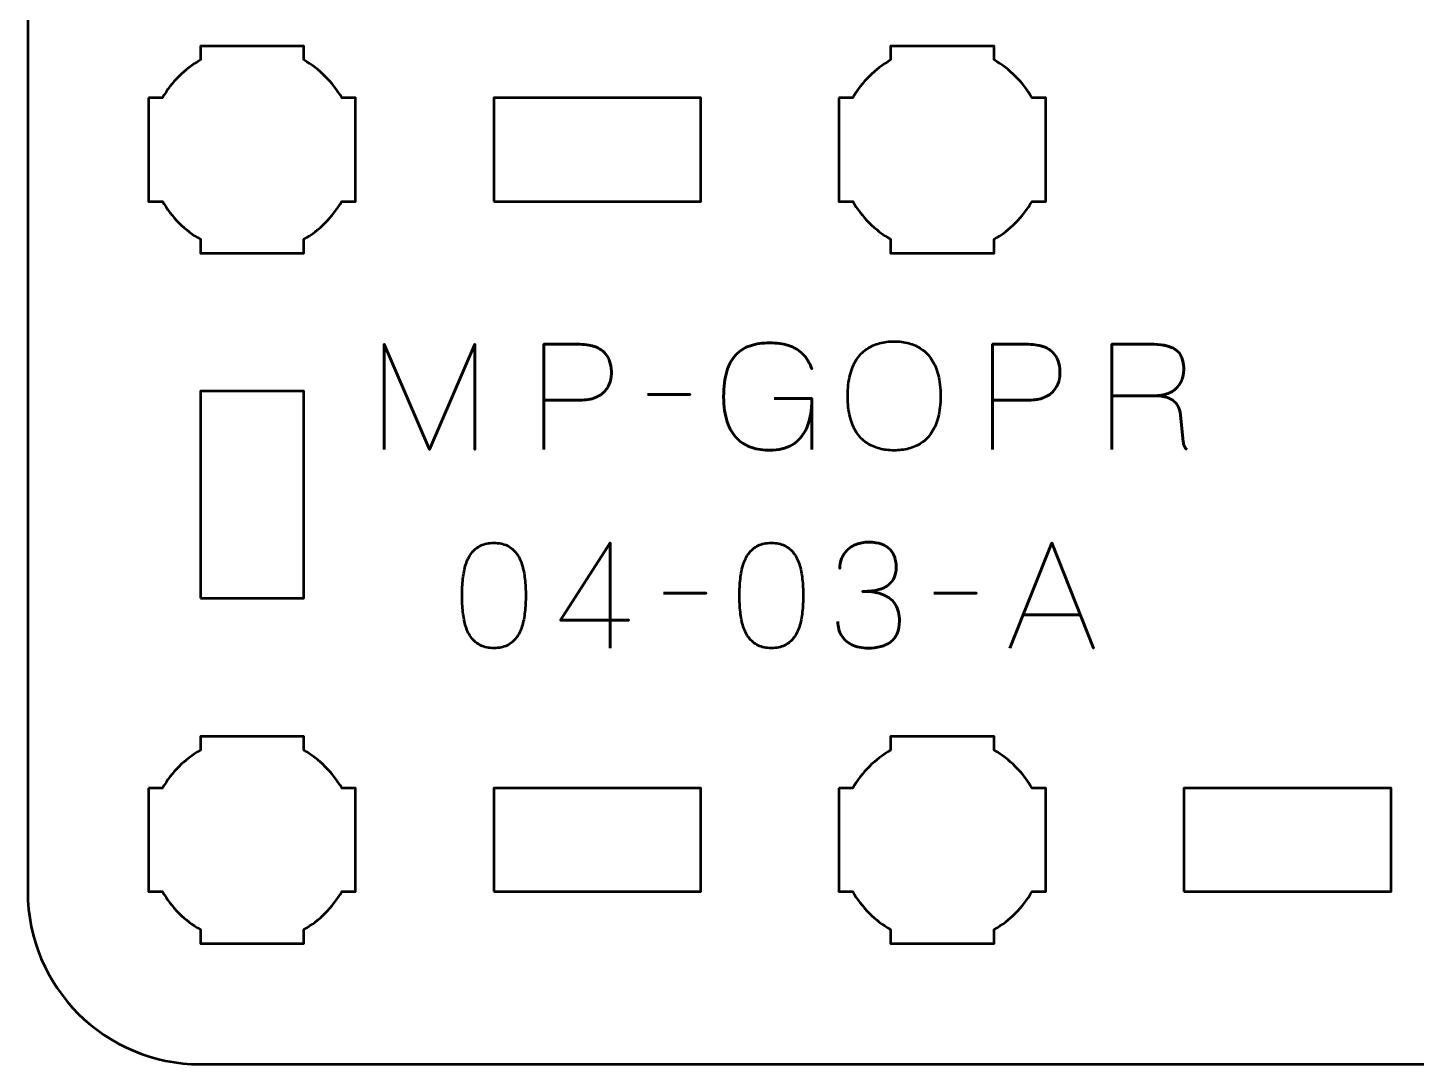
# Model space of a CAD drawing. Header units: centimetres. Extents: x -30.1 to 9.2, y -17.5 to -12.2.
# Drawn here: x -30.15 to -26.127, y -17.5 to -14.497 of the extents above; entities that cross this region are included whole.
import ezdxf

# ---------------------------------------------------------------- set-up
doc = ezdxf.new("R2010")
doc.units = ezdxf.units.CM
doc.header["$MEASUREMENT"] = 0
doc.layers.add('Layer 1', color=7, linetype='Continuous')

msp = doc.modelspace()

# ---------------------------------------------------------------- linework, layer by layer
at = {"layer": 'Layer 1', "lineweight": 53}
for points in [[(-28.8, -15), (-28.2, -15), (-28.2, -14.7), (-28.8, -14.7), (-28.8, -15)], [(-29.65, -16.15), (-29.35, -16.15), (-29.35, -15.55), (-29.65, -15.55), (-29.65, -16.15)], [(-28.8, -17), (-28.2, -17), (-28.2, -16.7), (-28.8, -16.7), (-28.8, -17)], [(-26.8, -17), (-26.2, -17), (-26.2, -16.7), (-26.8, -16.7), (-26.8, -17)]]:
    msp.add_lwpolyline(points, close=True, dxfattribs=at)
for points, knots in [([(-30.15, -17), (-30.15, -17), (-30.15, -12.7), (-30.15, -12.7), (-30.15, -12.7), (-30.15, -12.42391), (-29.92609, -12.2), (-29.65, -12.2), (-29.65, -12.2), (-29.65, -12.2), (-23.35, -12.2), (-23.35, -12.2), (-23.35, -12.2), (-23.07391, -12.2), (-22.85, -12.42391), (-22.85, -12.7), (-22.85, -12.7), (-22.85, -12.7), (-22.85, -17), (-22.85, -17), (-22.85, -17), (-22.85, -17.27609), (-23.07391, -17.5), (-23.35, -17.5), (-23.35, -17.5), (-23.35, -17.5), (-29.65, -17.5), (-29.65, -17.5), (-29.65, -17.5), (-29.92609, -17.5), (-30.15, -17.27609), (-30.15, -17)], [0, 0, 0, 0, 0.125, 0.125, 0.125, 0.125, 0.25, 0.25, 0.25, 0.25, 0.375, 0.375, 0.375, 0.375, 0.5, 0.5, 0.5, 0.5, 0.625, 0.625, 0.625, 0.625, 0.75, 0.75, 0.75, 0.75, 0.875, 0.875, 0.875, 0.875, 1, 1, 1, 1]), ([(-29.8, -14.7), (-29.8, -14.7), (-29.75985, -14.7), (-29.75985, -14.7), (-29.75985, -14.7), (-29.7335, -14.65447), (-29.69553, -14.6165), (-29.65, -14.59015), (-29.65, -14.59015), (-29.65, -14.59015), (-29.65, -14.55), (-29.65, -14.55), (-29.65, -14.55), (-29.65, -14.55), (-29.5, -14.55), (-29.5, -14.55), (-29.5, -14.55), (-29.5, -14.55), (-29.35, -14.55), (-29.35, -14.55), (-29.35, -14.55), (-29.35, -14.55), (-29.35, -14.59015), (-29.35, -14.59015), (-29.35, -14.59015), (-29.30447, -14.6165), (-29.2665, -14.65447), (-29.24015, -14.7), (-29.24015, -14.7), (-29.24015, -14.7), (-29.2, -14.7), (-29.2, -14.7), (-29.2, -14.7), (-29.2, -14.7), (-29.2, -14.85), (-29.2, -14.85), (-29.2, -14.85), (-29.2, -14.85), (-29.2, -15), (-29.2, -15), (-29.2, -15), (-29.2, -15), (-29.24015, -15), (-29.24015, -15), (-29.24015, -15), (-29.2665, -15.04553), (-29.30447, -15.0835), (-29.35, -15.10985), (-29.35, -15.10985), (-29.35, -15.10985), (-29.35, -15.15), (-29.35, -15.15), (-29.35, -15.15), (-29.35, -15.15), (-29.5, -15.15), (-29.5, -15.15), (-29.5, -15.15), (-29.5, -15.15), (-29.65, -15.15), (-29.65, -15.15), (-29.65, -15.15), (-29.65, -15.15), (-29.65, -15.10985), (-29.65, -15.10985), (-29.65, -15.10985), (-29.69553, -15.0835), (-29.7335, -15.04553), (-29.75985, -15), (-29.75985, -15), (-29.75985, -15), (-29.8, -15), (-29.8, -15), (-29.8, -15), (-29.8, -15), (-29.8, -14.85), (-29.8, -14.85), (-29.8, -14.85), (-29.8, -14.85), (-29.8, -14.7), (-29.8, -14.7)], [0, 0, 0, 0, 0.05, 0.05, 0.05, 0.05, 0.1, 0.1, 0.1, 0.1, 0.15, 0.15, 0.15, 0.15, 0.2, 0.2, 0.2, 0.2, 0.25, 0.25, 0.25, 0.25, 0.3, 0.3, 0.3, 0.3, 0.35, 0.35, 0.35, 0.35, 0.4, 0.4, 0.4, 0.4, 0.45, 0.45, 0.45, 0.45, 0.5, 0.5, 0.5, 0.5, 0.55, 0.55, 0.55, 0.55, 0.6, 0.6, 0.6, 0.6, 0.65, 0.65, 0.65, 0.65, 0.7, 0.7, 0.7, 0.7, 0.75, 0.75, 0.75, 0.75, 0.8, 0.8, 0.8, 0.8, 0.85, 0.85, 0.85, 0.85, 0.9, 0.9, 0.9, 0.9, 0.95, 0.95, 0.95, 0.95, 1, 1, 1, 1]), ([(-27.8, -14.7), (-27.8, -14.7), (-27.75985, -14.7), (-27.75985, -14.7), (-27.75985, -14.7), (-27.7335, -14.65447), (-27.69553, -14.6165), (-27.65, -14.59015), (-27.65, -14.59015), (-27.65, -14.59015), (-27.65, -14.55), (-27.65, -14.55), (-27.65, -14.55), (-27.65, -14.55), (-27.5, -14.55), (-27.5, -14.55), (-27.5, -14.55), (-27.5, -14.55), (-27.35, -14.55), (-27.35, -14.55), (-27.35, -14.55), (-27.35, -14.55), (-27.35, -14.59015), (-27.35, -14.59015), (-27.35, -14.59015), (-27.30447, -14.6165), (-27.2665, -14.65447), (-27.24015, -14.7), (-27.24015, -14.7), (-27.24015, -14.7), (-27.2, -14.7), (-27.2, -14.7), (-27.2, -14.7), (-27.2, -14.7), (-27.2, -14.85), (-27.2, -14.85), (-27.2, -14.85), (-27.2, -14.85), (-27.2, -15), (-27.2, -15), (-27.2, -15), (-27.2, -15), (-27.24015, -15), (-27.24015, -15), (-27.24015, -15), (-27.2665, -15.04553), (-27.30447, -15.0835), (-27.35, -15.10985), (-27.35, -15.10985), (-27.35, -15.10985), (-27.35, -15.15), (-27.35, -15.15), (-27.35, -15.15), (-27.35, -15.15), (-27.5, -15.15), (-27.5, -15.15), (-27.5, -15.15), (-27.5, -15.15), (-27.65, -15.15), (-27.65, -15.15), (-27.65, -15.15), (-27.65, -15.15), (-27.65, -15.10985), (-27.65, -15.10985), (-27.65, -15.10985), (-27.69553, -15.0835), (-27.7335, -15.04553), (-27.75985, -15), (-27.75985, -15), (-27.75985, -15), (-27.8, -15), (-27.8, -15), (-27.8, -15), (-27.8, -15), (-27.8, -14.85), (-27.8, -14.85), (-27.8, -14.85), (-27.8, -14.85), (-27.8, -14.7), (-27.8, -14.7)], [0, 0, 0, 0, 0.05, 0.05, 0.05, 0.05, 0.1, 0.1, 0.1, 0.1, 0.15, 0.15, 0.15, 0.15, 0.2, 0.2, 0.2, 0.2, 0.25, 0.25, 0.25, 0.25, 0.3, 0.3, 0.3, 0.3, 0.35, 0.35, 0.35, 0.35, 0.4, 0.4, 0.4, 0.4, 0.45, 0.45, 0.45, 0.45, 0.5, 0.5, 0.5, 0.5, 0.55, 0.55, 0.55, 0.55, 0.6, 0.6, 0.6, 0.6, 0.65, 0.65, 0.65, 0.65, 0.7, 0.7, 0.7, 0.7, 0.75, 0.75, 0.75, 0.75, 0.8, 0.8, 0.8, 0.8, 0.85, 0.85, 0.85, 0.85, 0.9, 0.9, 0.9, 0.9, 0.95, 0.95, 0.95, 0.95, 1, 1, 1, 1]), ([(-29.8, -16.7), (-29.8, -16.7), (-29.75985, -16.7), (-29.75985, -16.7), (-29.75985, -16.7), (-29.7335, -16.65447), (-29.69553, -16.6165), (-29.65, -16.59015), (-29.65, -16.59015), (-29.65, -16.59015), (-29.65, -16.55), (-29.65, -16.55), (-29.65, -16.55), (-29.65, -16.55), (-29.5, -16.55), (-29.5, -16.55), (-29.5, -16.55), (-29.5, -16.55), (-29.35, -16.55), (-29.35, -16.55), (-29.35, -16.55), (-29.35, -16.55), (-29.35, -16.59015), (-29.35, -16.59015), (-29.35, -16.59015), (-29.30447, -16.6165), (-29.2665, -16.65447), (-29.24015, -16.7), (-29.24015, -16.7), (-29.24015, -16.7), (-29.2, -16.7), (-29.2, -16.7), (-29.2, -16.7), (-29.2, -16.7), (-29.2, -16.85), (-29.2, -16.85), (-29.2, -16.85), (-29.2, -16.85), (-29.2, -17), (-29.2, -17), (-29.2, -17), (-29.2, -17), (-29.24015, -17), (-29.24015, -17), (-29.24015, -17), (-29.2665, -17.04553), (-29.30447, -17.0835), (-29.35, -17.10985), (-29.35, -17.10985), (-29.35, -17.10985), (-29.35, -17.15), (-29.35, -17.15), (-29.35, -17.15), (-29.35, -17.15), (-29.5, -17.15), (-29.5, -17.15), (-29.5, -17.15), (-29.5, -17.15), (-29.65, -17.15), (-29.65, -17.15), (-29.65, -17.15), (-29.65, -17.15), (-29.65, -17.10985), (-29.65, -17.10985), (-29.65, -17.10985), (-29.69553, -17.0835), (-29.7335, -17.04553), (-29.75985, -17), (-29.75985, -17), (-29.75985, -17), (-29.8, -17), (-29.8, -17), (-29.8, -17), (-29.8, -17), (-29.8, -16.85), (-29.8, -16.85), (-29.8, -16.85), (-29.8, -16.85), (-29.8, -16.7), (-29.8, -16.7)], [0, 0, 0, 0, 0.05, 0.05, 0.05, 0.05, 0.1, 0.1, 0.1, 0.1, 0.15, 0.15, 0.15, 0.15, 0.2, 0.2, 0.2, 0.2, 0.25, 0.25, 0.25, 0.25, 0.3, 0.3, 0.3, 0.3, 0.35, 0.35, 0.35, 0.35, 0.4, 0.4, 0.4, 0.4, 0.45, 0.45, 0.45, 0.45, 0.5, 0.5, 0.5, 0.5, 0.55, 0.55, 0.55, 0.55, 0.6, 0.6, 0.6, 0.6, 0.65, 0.65, 0.65, 0.65, 0.7, 0.7, 0.7, 0.7, 0.75, 0.75, 0.75, 0.75, 0.8, 0.8, 0.8, 0.8, 0.85, 0.85, 0.85, 0.85, 0.9, 0.9, 0.9, 0.9, 0.95, 0.95, 0.95, 0.95, 1, 1, 1, 1]), ([(-27.8, -16.7), (-27.8, -16.7), (-27.75985, -16.7), (-27.75985, -16.7), (-27.75985, -16.7), (-27.7335, -16.65447), (-27.69553, -16.6165), (-27.65, -16.59015), (-27.65, -16.59015), (-27.65, -16.59015), (-27.65, -16.55), (-27.65, -16.55), (-27.65, -16.55), (-27.65, -16.55), (-27.5, -16.55), (-27.5, -16.55), (-27.5, -16.55), (-27.5, -16.55), (-27.35, -16.55), (-27.35, -16.55), (-27.35, -16.55), (-27.35, -16.55), (-27.35, -16.59015), (-27.35, -16.59015), (-27.35, -16.59015), (-27.30447, -16.6165), (-27.2665, -16.65447), (-27.24015, -16.7), (-27.24015, -16.7), (-27.24015, -16.7), (-27.2, -16.7), (-27.2, -16.7), (-27.2, -16.7), (-27.2, -16.7), (-27.2, -16.85), (-27.2, -16.85), (-27.2, -16.85), (-27.2, -16.85), (-27.2, -17), (-27.2, -17), (-27.2, -17), (-27.2, -17), (-27.24015, -17), (-27.24015, -17), (-27.24015, -17), (-27.2665, -17.04553), (-27.30447, -17.0835), (-27.35, -17.10985), (-27.35, -17.10985), (-27.35, -17.10985), (-27.35, -17.15), (-27.35, -17.15), (-27.35, -17.15), (-27.35, -17.15), (-27.5, -17.15), (-27.5, -17.15), (-27.5, -17.15), (-27.5, -17.15), (-27.65, -17.15), (-27.65, -17.15), (-27.65, -17.15), (-27.65, -17.15), (-27.65, -17.10985), (-27.65, -17.10985), (-27.65, -17.10985), (-27.69553, -17.0835), (-27.7335, -17.04553), (-27.75985, -17), (-27.75985, -17), (-27.75985, -17), (-27.8, -17), (-27.8, -17), (-27.8, -17), (-27.8, -17), (-27.8, -16.85), (-27.8, -16.85), (-27.8, -16.85), (-27.8, -16.85), (-27.8, -16.7), (-27.8, -16.7)], [0, 0, 0, 0, 0.05, 0.05, 0.05, 0.05, 0.1, 0.1, 0.1, 0.1, 0.15, 0.15, 0.15, 0.15, 0.2, 0.2, 0.2, 0.2, 0.25, 0.25, 0.25, 0.25, 0.3, 0.3, 0.3, 0.3, 0.35, 0.35, 0.35, 0.35, 0.4, 0.4, 0.4, 0.4, 0.45, 0.45, 0.45, 0.45, 0.5, 0.5, 0.5, 0.5, 0.55, 0.55, 0.55, 0.55, 0.6, 0.6, 0.6, 0.6, 0.65, 0.65, 0.65, 0.65, 0.7, 0.7, 0.7, 0.7, 0.75, 0.75, 0.75, 0.75, 0.8, 0.8, 0.8, 0.8, 0.85, 0.85, 0.85, 0.85, 0.9, 0.9, 0.9, 0.9, 0.95, 0.95, 0.95, 0.95, 1, 1, 1, 1])]:
    msp.add_open_spline(points, degree=3, knots=knots, dxfattribs=at)
at = {"layer": 'Layer 1', "color": 5, "lineweight": 53}
for points, knots in [([(-27.63975, -15.72155), (-27.62486, -15.72162), (-27.61075, -15.71986), (-27.59728, -15.7164), (-27.59728, -15.7164), (-27.58387, -15.71287), (-27.5716, -15.70737), (-27.56038, -15.69975), (-27.56038, -15.69975), (-27.54916, -15.6922), (-27.53942, -15.68225), (-27.53117, -15.66997), (-27.53117, -15.66997), (-27.52291, -15.6577), (-27.51656, -15.64281), (-27.51205, -15.62531), (-27.51205, -15.62531), (-27.50746, -15.60782), (-27.5052, -15.58742), (-27.50513, -15.56407), (-27.50513, -15.56407), (-27.5052, -15.54072), (-27.50746, -15.52033), (-27.51205, -15.50276), (-27.51205, -15.50276), (-27.51656, -15.48519), (-27.52291, -15.47023), (-27.53117, -15.45789), (-27.53117, -15.45789), (-27.53942, -15.44554), (-27.54916, -15.43552), (-27.56038, -15.42783), (-27.56038, -15.42783), (-27.5716, -15.42014), (-27.58387, -15.41457), (-27.59728, -15.41097), (-27.59728, -15.41097), (-27.61075, -15.40744), (-27.62486, -15.40568), (-27.63975, -15.40575), (-27.63975, -15.40575), (-27.65464, -15.40568), (-27.66875, -15.40744), (-27.68223, -15.41097), (-27.68223, -15.41097), (-27.69563, -15.41457), (-27.70791, -15.42014), (-27.71913, -15.42783), (-27.71913, -15.42783), (-27.73034, -15.43552), (-27.74008, -15.44554), (-27.74834, -15.45789), (-27.74834, -15.45789), (-27.75659, -15.47023), (-27.76294, -15.48519), (-27.76746, -15.50276), (-27.76746, -15.50276), (-27.77204, -15.52033), (-27.7743, -15.54072), (-27.77437, -15.56407), (-27.77437, -15.56407), (-27.7743, -15.58742), (-27.77204, -15.60782), (-27.76746, -15.62531), (-27.76746, -15.62531), (-27.76294, -15.64281), (-27.75659, -15.6577), (-27.74834, -15.66997), (-27.74834, -15.66997), (-27.74008, -15.68225), (-27.73034, -15.6922), (-27.71913, -15.69975), (-27.71913, -15.69975), (-27.70791, -15.70737), (-27.69563, -15.71287), (-27.68223, -15.7164), (-27.68223, -15.7164), (-27.66875, -15.71986), (-27.65464, -15.72162), (-27.63975, -15.72155)], [0, 0, 0, 0, 0.05, 0.05, 0.05, 0.05, 0.1, 0.1, 0.1, 0.1, 0.15, 0.15, 0.15, 0.15, 0.2, 0.2, 0.2, 0.2, 0.25, 0.25, 0.25, 0.25, 0.3, 0.3, 0.3, 0.3, 0.35, 0.35, 0.35, 0.35, 0.4, 0.4, 0.4, 0.4, 0.45, 0.45, 0.45, 0.45, 0.5, 0.5, 0.5, 0.5, 0.55, 0.55, 0.55, 0.55, 0.6, 0.6, 0.6, 0.6, 0.65, 0.65, 0.65, 0.65, 0.7, 0.7, 0.7, 0.7, 0.75, 0.75, 0.75, 0.75, 0.8, 0.8, 0.8, 0.8, 0.85, 0.85, 0.85, 0.85, 0.9, 0.9, 0.9, 0.9, 0.95, 0.95, 0.95, 0.95, 1, 1, 1, 1]), ([(-27.63975, -15.72155), (-27.62486, -15.72162), (-27.61075, -15.71986), (-27.59728, -15.7164), (-27.59728, -15.7164), (-27.58387, -15.71287), (-27.5716, -15.70737), (-27.56038, -15.69975), (-27.56038, -15.69975), (-27.54916, -15.6922), (-27.53942, -15.68225), (-27.53117, -15.66997), (-27.53117, -15.66997), (-27.52291, -15.6577), (-27.51656, -15.64281), (-27.51205, -15.62531), (-27.51205, -15.62531), (-27.50746, -15.60782), (-27.5052, -15.58742), (-27.50513, -15.56407), (-27.50513, -15.56407), (-27.5052, -15.54072), (-27.50746, -15.52033), (-27.51205, -15.50276), (-27.51205, -15.50276), (-27.51656, -15.48519), (-27.52291, -15.47023), (-27.53117, -15.45789), (-27.53117, -15.45789), (-27.53942, -15.44554), (-27.54916, -15.43552), (-27.56038, -15.42783), (-27.56038, -15.42783), (-27.5716, -15.42014), (-27.58387, -15.41457), (-27.59728, -15.41097), (-27.59728, -15.41097), (-27.61075, -15.40744), (-27.62486, -15.40568), (-27.63975, -15.40575), (-27.63975, -15.40575), (-27.65464, -15.40568), (-27.66875, -15.40744), (-27.68223, -15.41097), (-27.68223, -15.41097), (-27.69563, -15.41457), (-27.70791, -15.42014), (-27.71913, -15.42783), (-27.71913, -15.42783), (-27.73034, -15.43552), (-27.74008, -15.44554), (-27.74834, -15.45789), (-27.74834, -15.45789), (-27.75659, -15.47023), (-27.76294, -15.48519), (-27.76746, -15.50276), (-27.76746, -15.50276), (-27.77204, -15.52033), (-27.7743, -15.54072), (-27.77437, -15.56407), (-27.77437, -15.56407), (-27.7743, -15.58742), (-27.77204, -15.60782), (-27.76746, -15.62531), (-27.76746, -15.62531), (-27.76294, -15.64281), (-27.75659, -15.6577), (-27.74834, -15.66997), (-27.74834, -15.66997), (-27.74008, -15.68225), (-27.73034, -15.6922), (-27.71913, -15.69975), (-27.71913, -15.69975), (-27.70791, -15.70737), (-27.69563, -15.71287), (-27.68223, -15.7164), (-27.68223, -15.7164), (-27.66875, -15.71986), (-27.65464, -15.72162), (-27.63975, -15.72155)], [0, 0, 0, 0, 0.05, 0.05, 0.05, 0.05, 0.1, 0.1, 0.1, 0.1, 0.15, 0.15, 0.15, 0.15, 0.2, 0.2, 0.2, 0.2, 0.25, 0.25, 0.25, 0.25, 0.3, 0.3, 0.3, 0.3, 0.35, 0.35, 0.35, 0.35, 0.4, 0.4, 0.4, 0.4, 0.45, 0.45, 0.45, 0.45, 0.5, 0.5, 0.5, 0.5, 0.55, 0.55, 0.55, 0.55, 0.6, 0.6, 0.6, 0.6, 0.65, 0.65, 0.65, 0.65, 0.7, 0.7, 0.7, 0.7, 0.75, 0.75, 0.75, 0.75, 0.8, 0.8, 0.8, 0.8, 0.85, 0.85, 0.85, 0.85, 0.9, 0.9, 0.9, 0.9, 0.95, 0.95, 0.95, 0.95, 1, 1, 1, 1]), ([(-29.11717, -15.71901), (-29.11717, -15.71901), (-29.11717, -15.41379), (-29.11717, -15.41379), (-29.11717, -15.41379), (-29.11717, -15.41379), (-28.98594, -15.71901), (-28.98594, -15.71901), (-28.98594, -15.71901), (-28.98594, -15.71901), (-28.85428, -15.41379), (-28.85428, -15.41379), (-28.85428, -15.41379), (-28.85428, -15.41379), (-28.85428, -15.71901), (-28.85428, -15.71901), (-28.85428, -15.71901), (-28.85428, -15.71901), (-28.85428, -15.41379), (-28.85428, -15.41379), (-28.85428, -15.41379), (-28.85428, -15.41379), (-28.98594, -15.71901), (-28.98594, -15.71901), (-28.98594, -15.71901), (-28.98594, -15.71901), (-29.11717, -15.41379), (-29.11717, -15.41379), (-29.11717, -15.41379), (-29.11717, -15.41379), (-29.11717, -15.71901), (-29.11717, -15.71901)], [0, 0, 0, 0, 0.125, 0.125, 0.125, 0.125, 0.25, 0.25, 0.25, 0.25, 0.375, 0.375, 0.375, 0.375, 0.5, 0.5, 0.5, 0.5, 0.625, 0.625, 0.625, 0.625, 0.75, 0.75, 0.75, 0.75, 0.875, 0.875, 0.875, 0.875, 1, 1, 1, 1]), ([(-28.65447, -15.71901), (-28.65447, -15.71901), (-28.65447, -15.41379), (-28.65447, -15.41379), (-28.65447, -15.41379), (-28.65447, -15.41379), (-28.5571, -15.41379), (-28.5571, -15.41379), (-28.5571, -15.41379), (-28.53763, -15.41386), (-28.52162, -15.41605), (-28.50899, -15.42028), (-28.50899, -15.42028), (-28.49643, -15.42444), (-28.48655, -15.43023), (-28.47942, -15.43757), (-28.47942, -15.43757), (-28.4723, -15.44483), (-28.46722, -15.45316), (-28.46411, -15.46254), (-28.46411, -15.46254), (-28.46108, -15.47193), (-28.45932, -15.48173), (-28.45889, -15.49211), (-28.45889, -15.49211), (-28.4584, -15.50248), (-28.4596, -15.51264), (-28.46242, -15.52251), (-28.46242, -15.52251), (-28.46531, -15.53239), (-28.47018, -15.54135), (-28.47717, -15.5494), (-28.47717, -15.5494), (-28.48408, -15.55744), (-28.49346, -15.56386), (-28.50525, -15.56859), (-28.50525, -15.56859), (-28.51703, -15.57338), (-28.53163, -15.57578), (-28.54906, -15.57592), (-28.54906, -15.57592), (-28.54906, -15.57592), (-28.65447, -15.57592), (-28.65447, -15.57592), (-28.65447, -15.57592), (-28.65447, -15.57592), (-28.54906, -15.57592), (-28.54906, -15.57592), (-28.54906, -15.57592), (-28.53199, -15.57578), (-28.51752, -15.57338), (-28.50581, -15.56859), (-28.50581, -15.56859), (-28.49403, -15.56386), (-28.48464, -15.55744), (-28.47759, -15.5494), (-28.47759, -15.5494), (-28.4706, -15.54135), (-28.46559, -15.53239), (-28.46263, -15.52251), (-28.46263, -15.52251), (-28.45967, -15.51264), (-28.4584, -15.50248), (-28.45889, -15.49211), (-28.45889, -15.49211), (-28.45932, -15.48173), (-28.46108, -15.47193), (-28.46425, -15.46254), (-28.46425, -15.46254), (-28.46736, -15.45316), (-28.47258, -15.44483), (-28.47971, -15.43757), (-28.47971, -15.43757), (-28.4869, -15.43023), (-28.49678, -15.42444), (-28.50934, -15.42028), (-28.50934, -15.42028), (-28.52197, -15.41605), (-28.53784, -15.41386), (-28.5571, -15.41379), (-28.5571, -15.41379), (-28.5571, -15.41379), (-28.65447, -15.41379), (-28.65447, -15.41379), (-28.65447, -15.41379), (-28.65447, -15.41379), (-28.65447, -15.71901), (-28.65447, -15.71901)], [0, 0, 0, 0, 0.0454545, 0.0454545, 0.0454545, 0.0454545, 0.0909091, 0.0909091, 0.0909091, 0.0909091, 0.1363636, 0.1363636, 0.1363636, 0.1363636, 0.1818182, 0.1818182, 0.1818182, 0.1818182, 0.2272727, 0.2272727, 0.2272727, 0.2272727, 0.2727273, 0.2727273, 0.2727273, 0.2727273, 0.3181818, 0.3181818, 0.3181818, 0.3181818, 0.3636364, 0.3636364, 0.3636364, 0.3636364, 0.4090909, 0.4090909, 0.4090909, 0.4090909, 0.4545455, 0.4545455, 0.4545455, 0.4545455, 0.5, 0.5, 0.5, 0.5, 0.5454545, 0.5454545, 0.5454545, 0.5454545, 0.5909091, 0.5909091, 0.5909091, 0.5909091, 0.6363636, 0.6363636, 0.6363636, 0.6363636, 0.6818182, 0.6818182, 0.6818182, 0.6818182, 0.7272727, 0.7272727, 0.7272727, 0.7272727, 0.7727273, 0.7727273, 0.7727273, 0.7727273, 0.8181818, 0.8181818, 0.8181818, 0.8181818, 0.8636364, 0.8636364, 0.8636364, 0.8636364, 0.9090909, 0.9090909, 0.9090909, 0.9090909, 0.9545455, 0.9545455, 0.9545455, 0.9545455, 1, 1, 1, 1]), ([(-27.98688, -15.57084), (-27.98688, -15.57084), (-27.87809, -15.57084), (-27.87809, -15.57084), (-27.87809, -15.57084), (-27.87823, -15.60549), (-27.88317, -15.63392), (-27.89305, -15.65607), (-27.89305, -15.65607), (-27.90292, -15.6783), (-27.91689, -15.69467), (-27.9351, -15.70532), (-27.9351, -15.70532), (-27.9533, -15.71591), (-27.97489, -15.7212), (-28.00001, -15.72113), (-28.00001, -15.72113), (-28.01885, -15.7212), (-28.03634, -15.71859), (-28.0525, -15.71315), (-28.0525, -15.71315), (-28.06866, -15.70779), (-28.08284, -15.69904), (-28.09498, -15.68698), (-28.09498, -15.68698), (-28.10711, -15.67491), (-28.11664, -15.65897), (-28.12341, -15.63914), (-28.12341, -15.63914), (-28.13018, -15.61932), (-28.13364, -15.59497), (-28.13378, -15.56619), (-28.13378, -15.56619), (-28.13371, -15.53726), (-28.13068, -15.51285), (-28.12468, -15.49281), (-28.12468, -15.49281), (-28.11861, -15.47284), (-28.10986, -15.45676), (-28.09829, -15.44455), (-28.09829, -15.44455), (-28.08679, -15.43242), (-28.07275, -15.4236), (-28.05624, -15.41809), (-28.05624, -15.41809), (-28.03973, -15.41259), (-28.02103, -15.40991), (-28.00001, -15.40998), (-28.00001, -15.40998), (-27.98004, -15.40991), (-27.96212, -15.41238), (-27.94617, -15.41739), (-27.94617, -15.41739), (-27.93023, -15.4224), (-27.91654, -15.43044), (-27.90511, -15.44152), (-27.90511, -15.44152), (-27.89361, -15.45259), (-27.88465, -15.4672), (-27.87809, -15.48533), (-27.87809, -15.48533), (-27.88465, -15.4672), (-27.89361, -15.45259), (-27.90511, -15.44152), (-27.90511, -15.44152), (-27.91654, -15.43044), (-27.93023, -15.4224), (-27.94617, -15.41739), (-27.94617, -15.41739), (-27.96212, -15.41238), (-27.98004, -15.40991), (-28.00001, -15.40998), (-28.00001, -15.40998), (-28.02103, -15.40991), (-28.03973, -15.41259), (-28.05624, -15.41809), (-28.05624, -15.41809), (-28.07275, -15.4236), (-28.08679, -15.43242), (-28.09829, -15.44455), (-28.09829, -15.44455), (-28.10986, -15.45676), (-28.11861, -15.47284), (-28.12468, -15.49281), (-28.12468, -15.49281), (-28.13068, -15.51285), (-28.13371, -15.53726), (-28.13378, -15.56619), (-28.13378, -15.56619), (-28.13364, -15.59497), (-28.13018, -15.61932), (-28.12341, -15.63914), (-28.12341, -15.63914), (-28.11664, -15.65897), (-28.10711, -15.67491), (-28.09498, -15.68698), (-28.09498, -15.68698), (-28.08284, -15.69904), (-28.06866, -15.70779), (-28.0525, -15.71315), (-28.0525, -15.71315), (-28.03634, -15.71859), (-28.01885, -15.7212), (-28.00001, -15.72113), (-28.00001, -15.72113), (-27.97489, -15.7212), (-27.9533, -15.71591), (-27.9351, -15.70532), (-27.9351, -15.70532), (-27.91689, -15.69467), (-27.90292, -15.6783), (-27.89305, -15.65607), (-27.89305, -15.65607), (-27.88317, -15.63392), (-27.87823, -15.60549), (-27.87809, -15.57084), (-27.87809, -15.57084), (-27.87809, -15.57084), (-27.98688, -15.57084), (-27.98688, -15.57084)], [0, 0, 0, 0, 0.0333333, 0.0333333, 0.0333333, 0.0333333, 0.0666667, 0.0666667, 0.0666667, 0.0666667, 0.1, 0.1, 0.1, 0.1, 0.1333333, 0.1333333, 0.1333333, 0.1333333, 0.1666667, 0.1666667, 0.1666667, 0.1666667, 0.2, 0.2, 0.2, 0.2, 0.2333333, 0.2333333, 0.2333333, 0.2333333, 0.2666667, 0.2666667, 0.2666667, 0.2666667, 0.3, 0.3, 0.3, 0.3, 0.3333333, 0.3333333, 0.3333333, 0.3333333, 0.3666667, 0.3666667, 0.3666667, 0.3666667, 0.4, 0.4, 0.4, 0.4, 0.4333333, 0.4333333, 0.4333333, 0.4333333, 0.4666667, 0.4666667, 0.4666667, 0.4666667, 0.5, 0.5, 0.5, 0.5, 0.5333333, 0.5333333, 0.5333333, 0.5333333, 0.5666667, 0.5666667, 0.5666667, 0.5666667, 0.6, 0.6, 0.6, 0.6, 0.6333333, 0.6333333, 0.6333333, 0.6333333, 0.6666667, 0.6666667, 0.6666667, 0.6666667, 0.7, 0.7, 0.7, 0.7, 0.7333333, 0.7333333, 0.7333333, 0.7333333, 0.7666667, 0.7666667, 0.7666667, 0.7666667, 0.8, 0.8, 0.8, 0.8, 0.8333333, 0.8333333, 0.8333333, 0.8333333, 0.8666667, 0.8666667, 0.8666667, 0.8666667, 0.9, 0.9, 0.9, 0.9, 0.9333333, 0.9333333, 0.9333333, 0.9333333, 0.9666667, 0.9666667, 0.9666667, 0.9666667, 1, 1, 1, 1]), ([(-27.35485, -15.71901), (-27.35485, -15.71901), (-27.35485, -15.41379), (-27.35485, -15.41379), (-27.35485, -15.41379), (-27.35485, -15.41379), (-27.25748, -15.41379), (-27.25748, -15.41379), (-27.25748, -15.41379), (-27.23801, -15.41386), (-27.222, -15.41605), (-27.20937, -15.42028), (-27.20937, -15.42028), (-27.19681, -15.42444), (-27.18693, -15.43023), (-27.1798, -15.43757), (-27.1798, -15.43757), (-27.17268, -15.44483), (-27.1676, -15.45316), (-27.16449, -15.46254), (-27.16449, -15.46254), (-27.16146, -15.47193), (-27.1597, -15.48173), (-27.15927, -15.49211), (-27.15927, -15.49211), (-27.15878, -15.50248), (-27.15998, -15.51264), (-27.1628, -15.52251), (-27.1628, -15.52251), (-27.16569, -15.53239), (-27.17056, -15.54135), (-27.17755, -15.5494), (-27.17755, -15.5494), (-27.18446, -15.55744), (-27.19384, -15.56386), (-27.20563, -15.56859), (-27.20563, -15.56859), (-27.21741, -15.57338), (-27.23201, -15.57578), (-27.24944, -15.57592), (-27.24944, -15.57592), (-27.24944, -15.57592), (-27.35485, -15.57592), (-27.35485, -15.57592), (-27.35485, -15.57592), (-27.35485, -15.57592), (-27.24944, -15.57592), (-27.24944, -15.57592), (-27.24944, -15.57592), (-27.23237, -15.57578), (-27.2179, -15.57338), (-27.20619, -15.56859), (-27.20619, -15.56859), (-27.19441, -15.56386), (-27.18502, -15.55744), (-27.17797, -15.5494), (-27.17797, -15.5494), (-27.17098, -15.54135), (-27.16597, -15.53239), (-27.16301, -15.52251), (-27.16301, -15.52251), (-27.16005, -15.51264), (-27.15878, -15.50248), (-27.15927, -15.49211), (-27.15927, -15.49211), (-27.1597, -15.48173), (-27.16146, -15.47193), (-27.16463, -15.46254), (-27.16463, -15.46254), (-27.16774, -15.45316), (-27.17296, -15.44483), (-27.18009, -15.43757), (-27.18009, -15.43757), (-27.18728, -15.43023), (-27.19716, -15.42444), (-27.20972, -15.42028), (-27.20972, -15.42028), (-27.22235, -15.41605), (-27.23822, -15.41386), (-27.25748, -15.41379), (-27.25748, -15.41379), (-27.25748, -15.41379), (-27.35485, -15.41379), (-27.35485, -15.41379), (-27.35485, -15.41379), (-27.35485, -15.41379), (-27.35485, -15.71901), (-27.35485, -15.71901)], [0, 0, 0, 0, 0.0454545, 0.0454545, 0.0454545, 0.0454545, 0.0909091, 0.0909091, 0.0909091, 0.0909091, 0.1363636, 0.1363636, 0.1363636, 0.1363636, 0.1818182, 0.1818182, 0.1818182, 0.1818182, 0.2272727, 0.2272727, 0.2272727, 0.2272727, 0.2727273, 0.2727273, 0.2727273, 0.2727273, 0.3181818, 0.3181818, 0.3181818, 0.3181818, 0.3636364, 0.3636364, 0.3636364, 0.3636364, 0.4090909, 0.4090909, 0.4090909, 0.4090909, 0.4545455, 0.4545455, 0.4545455, 0.4545455, 0.5, 0.5, 0.5, 0.5, 0.5454545, 0.5454545, 0.5454545, 0.5454545, 0.5909091, 0.5909091, 0.5909091, 0.5909091, 0.6363636, 0.6363636, 0.6363636, 0.6363636, 0.6818182, 0.6818182, 0.6818182, 0.6818182, 0.7272727, 0.7272727, 0.7272727, 0.7272727, 0.7727273, 0.7727273, 0.7727273, 0.7727273, 0.8181818, 0.8181818, 0.8181818, 0.8181818, 0.8636364, 0.8636364, 0.8636364, 0.8636364, 0.9090909, 0.9090909, 0.9090909, 0.9090909, 0.9545455, 0.9545455, 0.9545455, 0.9545455, 1, 1, 1, 1]), ([(-27.00857, -15.71901), (-27.00857, -15.71901), (-27.00857, -15.41379), (-27.00857, -15.41379), (-27.00857, -15.41379), (-27.00857, -15.41379), (-26.89723, -15.41379), (-26.89723, -15.41379), (-26.89723, -15.41379), (-26.88171, -15.41379), (-26.86845, -15.41485), (-26.85751, -15.41689), (-26.85751, -15.41689), (-26.84651, -15.41894), (-26.8374, -15.4219), (-26.83021, -15.42578), (-26.83021, -15.42578), (-26.82301, -15.42966), (-26.81737, -15.43439), (-26.8132, -15.43996), (-26.8132, -15.43996), (-26.80897, -15.44547), (-26.80601, -15.45175), (-26.8041, -15.45873), (-26.8041, -15.45873), (-26.8022, -15.46572), (-26.80107, -15.47327), (-26.80072, -15.48152), (-26.80072, -15.48152), (-26.80022, -15.49189), (-26.80135, -15.50191), (-26.80403, -15.51158), (-26.80403, -15.51158), (-26.80678, -15.52131), (-26.81151, -15.52999), (-26.81821, -15.53775), (-26.81821, -15.53775), (-26.82499, -15.54552), (-26.83409, -15.55165), (-26.84566, -15.55624), (-26.84566, -15.55624), (-26.85723, -15.56076), (-26.87155, -15.56315), (-26.88877, -15.56322), (-26.88877, -15.56322), (-26.88877, -15.56322), (-27.00857, -15.56322), (-27.00857, -15.56322), (-27.00857, -15.56322), (-27.00857, -15.56322), (-26.88877, -15.56322), (-26.88877, -15.56322), (-26.88877, -15.56322), (-26.87191, -15.56315), (-26.85772, -15.56076), (-26.84622, -15.55624), (-26.84622, -15.55624), (-26.83472, -15.55165), (-26.82555, -15.54552), (-26.81871, -15.53775), (-26.81871, -15.53775), (-26.81186, -15.52999), (-26.80707, -15.52131), (-26.80424, -15.51158), (-26.80424, -15.51158), (-26.80142, -15.50191), (-26.80022, -15.49189), (-26.80072, -15.48152), (-26.80072, -15.48152), (-26.80114, -15.47122), (-26.8029, -15.46191), (-26.80601, -15.45358), (-26.80601, -15.45358), (-26.80904, -15.44533), (-26.81412, -15.4382), (-26.82118, -15.43227), (-26.82118, -15.43227), (-26.82823, -15.42635), (-26.83797, -15.42176), (-26.85032, -15.41859), (-26.85032, -15.41859), (-26.86266, -15.41541), (-26.87833, -15.41379), (-26.89723, -15.41379), (-26.89723, -15.41379), (-26.89723, -15.41379), (-27.00857, -15.41379), (-27.00857, -15.41379), (-27.00857, -15.41379), (-27.00857, -15.41379), (-27.00857, -15.71901), (-27.00857, -15.71901)], [0, 0, 0, 0, 0.0434783, 0.0434783, 0.0434783, 0.0434783, 0.0869565, 0.0869565, 0.0869565, 0.0869565, 0.1304348, 0.1304348, 0.1304348, 0.1304348, 0.173913, 0.173913, 0.173913, 0.173913, 0.2173913, 0.2173913, 0.2173913, 0.2173913, 0.2608696, 0.2608696, 0.2608696, 0.2608696, 0.3043478, 0.3043478, 0.3043478, 0.3043478, 0.3478261, 0.3478261, 0.3478261, 0.3478261, 0.3913043, 0.3913043, 0.3913043, 0.3913043, 0.4347826, 0.4347826, 0.4347826, 0.4347826, 0.4782609, 0.4782609, 0.4782609, 0.4782609, 0.5217391, 0.5217391, 0.5217391, 0.5217391, 0.5652174, 0.5652174, 0.5652174, 0.5652174, 0.6086957, 0.6086957, 0.6086957, 0.6086957, 0.6521739, 0.6521739, 0.6521739, 0.6521739, 0.6956522, 0.6956522, 0.6956522, 0.6956522, 0.7391304, 0.7391304, 0.7391304, 0.7391304, 0.7826087, 0.7826087, 0.7826087, 0.7826087, 0.826087, 0.826087, 0.826087, 0.826087, 0.8695652, 0.8695652, 0.8695652, 0.8695652, 0.9130435, 0.9130435, 0.9130435, 0.9130435, 0.9565217, 0.9565217, 0.9565217, 0.9565217, 1, 1, 1, 1]), ([(-28.35391, -15.55941), (-28.35391, -15.55941), (-28.23072, -15.55941), (-28.23072, -15.55941), (-28.23072, -15.55941), (-28.23072, -15.55941), (-28.35391, -15.55941), (-28.35391, -15.55941)], [0, 0, 0, 0, 0.5, 0.5, 0.5, 0.5, 1, 1, 1, 1]), ([(-26.7914, -15.71901), (-26.79422, -15.71696), (-26.79634, -15.71449), (-26.79789, -15.7116), (-26.79789, -15.7116), (-26.79945, -15.70871), (-26.8005, -15.70582), (-26.80114, -15.70299), (-26.80114, -15.70299), (-26.8017, -15.70024), (-26.80199, -15.69791), (-26.80199, -15.69615), (-26.80199, -15.69615), (-26.80199, -15.69615), (-26.80961, -15.6191), (-26.80961, -15.6191), (-26.80961, -15.6191), (-26.81045, -15.60803), (-26.8137, -15.59829), (-26.81927, -15.58996), (-26.81927, -15.58996), (-26.82492, -15.58157), (-26.83296, -15.57508), (-26.84354, -15.57035), (-26.84354, -15.57035), (-26.85406, -15.56569), (-26.86718, -15.5633), (-26.88284, -15.56322), (-26.88284, -15.56322), (-26.86718, -15.5633), (-26.85406, -15.56569), (-26.84354, -15.57035), (-26.84354, -15.57035), (-26.83296, -15.57508), (-26.82492, -15.58157), (-26.81927, -15.58996), (-26.81927, -15.58996), (-26.8137, -15.59829), (-26.81045, -15.60803), (-26.80961, -15.6191), (-26.80961, -15.6191), (-26.80961, -15.6191), (-26.80199, -15.69615), (-26.80199, -15.69615), (-26.80199, -15.69615), (-26.80199, -15.69791), (-26.8017, -15.70024), (-26.80114, -15.70299), (-26.80114, -15.70299), (-26.8005, -15.70582), (-26.79945, -15.70871), (-26.79789, -15.7116), (-26.79789, -15.7116), (-26.79634, -15.71449), (-26.79422, -15.71696), (-26.7914, -15.71901)], [0, 0, 0, 0, 0.0714286, 0.0714286, 0.0714286, 0.0714286, 0.1428571, 0.1428571, 0.1428571, 0.1428571, 0.2142857, 0.2142857, 0.2142857, 0.2142857, 0.2857143, 0.2857143, 0.2857143, 0.2857143, 0.3571429, 0.3571429, 0.3571429, 0.3571429, 0.4285714, 0.4285714, 0.4285714, 0.4285714, 0.5, 0.5, 0.5, 0.5, 0.5714286, 0.5714286, 0.5714286, 0.5714286, 0.6428571, 0.6428571, 0.6428571, 0.6428571, 0.7142857, 0.7142857, 0.7142857, 0.7142857, 0.7857143, 0.7857143, 0.7857143, 0.7857143, 0.8571429, 0.8571429, 0.8571429, 0.8571429, 0.9285714, 0.9285714, 0.9285714, 0.9285714, 1, 1, 1, 1]), ([(-27.87809, -15.71901), (-27.87809, -15.71901), (-27.87809, -15.57084), (-27.87809, -15.57084), (-27.87809, -15.57084), (-27.87809, -15.57084), (-27.87809, -15.71901), (-27.87809, -15.71901)], [0, 0, 0, 0, 0.5, 0.5, 0.5, 0.5, 1, 1, 1, 1]), ([(-28.79945, -16.29432), (-28.78464, -16.29425), (-28.77187, -16.29164), (-28.76121, -16.28656), (-28.76121, -16.28656), (-28.75063, -16.28148), (-28.74181, -16.27421), (-28.73476, -16.26497), (-28.73476, -16.26497), (-28.72777, -16.25566), (-28.72227, -16.24465), (-28.71818, -16.23195), (-28.71818, -16.23195), (-28.71415, -16.21925), (-28.71126, -16.20535), (-28.70964, -16.19011), (-28.70964, -16.19011), (-28.70794, -16.17487), (-28.7071, -16.15885), (-28.70717, -16.14192), (-28.70717, -16.14192), (-28.7071, -16.12506), (-28.70794, -16.10904), (-28.70964, -16.09387), (-28.70964, -16.09387), (-28.71126, -16.0787), (-28.71415, -16.06473), (-28.71818, -16.05203), (-28.71818, -16.05203), (-28.72227, -16.0394), (-28.72777, -16.0284), (-28.73476, -16.01901), (-28.73476, -16.01901), (-28.74181, -16.0097), (-28.75063, -16.00243), (-28.76121, -15.99735), (-28.76121, -15.99735), (-28.77187, -15.9922), (-28.78464, -15.98959), (-28.79945, -15.98952), (-28.79945, -15.98952), (-28.81427, -15.98959), (-28.82704, -15.9922), (-28.8377, -15.99735), (-28.8377, -15.99735), (-28.84828, -16.00243), (-28.8571, -16.0097), (-28.86415, -16.01901), (-28.86415, -16.01901), (-28.87114, -16.0284), (-28.87664, -16.0394), (-28.88073, -16.05203), (-28.88073, -16.05203), (-28.88476, -16.06473), (-28.88765, -16.0787), (-28.88927, -16.09387), (-28.88927, -16.09387), (-28.89096, -16.10904), (-28.89181, -16.12506), (-28.89174, -16.14192), (-28.89174, -16.14192), (-28.89181, -16.15885), (-28.89096, -16.17487), (-28.88927, -16.19011), (-28.88927, -16.19011), (-28.88765, -16.20535), (-28.88476, -16.21925), (-28.88073, -16.23195), (-28.88073, -16.23195), (-28.87664, -16.24465), (-28.87114, -16.25566), (-28.86415, -16.26497), (-28.86415, -16.26497), (-28.8571, -16.27421), (-28.84828, -16.28148), (-28.8377, -16.28656), (-28.8377, -16.28656), (-28.82704, -16.29164), (-28.81427, -16.29425), (-28.79945, -16.29432)], [0, 0, 0, 0, 0.05, 0.05, 0.05, 0.05, 0.1, 0.1, 0.1, 0.1, 0.15, 0.15, 0.15, 0.15, 0.2, 0.2, 0.2, 0.2, 0.25, 0.25, 0.25, 0.25, 0.3, 0.3, 0.3, 0.3, 0.35, 0.35, 0.35, 0.35, 0.4, 0.4, 0.4, 0.4, 0.45, 0.45, 0.45, 0.45, 0.5, 0.5, 0.5, 0.5, 0.55, 0.55, 0.55, 0.55, 0.6, 0.6, 0.6, 0.6, 0.65, 0.65, 0.65, 0.65, 0.7, 0.7, 0.7, 0.7, 0.75, 0.75, 0.75, 0.75, 0.8, 0.8, 0.8, 0.8, 0.85, 0.85, 0.85, 0.85, 0.9, 0.9, 0.9, 0.9, 0.95, 0.95, 0.95, 0.95, 1, 1, 1, 1]), ([(-28.79945, -16.29432), (-28.78464, -16.29425), (-28.77187, -16.29164), (-28.76121, -16.28656), (-28.76121, -16.28656), (-28.75063, -16.28148), (-28.74181, -16.27421), (-28.73476, -16.26497), (-28.73476, -16.26497), (-28.72777, -16.25566), (-28.72227, -16.24465), (-28.71818, -16.23195), (-28.71818, -16.23195), (-28.71415, -16.21925), (-28.71126, -16.20535), (-28.70964, -16.19011), (-28.70964, -16.19011), (-28.70794, -16.17487), (-28.7071, -16.15885), (-28.70717, -16.14192), (-28.70717, -16.14192), (-28.7071, -16.12506), (-28.70794, -16.10904), (-28.70964, -16.09387), (-28.70964, -16.09387), (-28.71126, -16.0787), (-28.71415, -16.06473), (-28.71818, -16.05203), (-28.71818, -16.05203), (-28.72227, -16.0394), (-28.72777, -16.0284), (-28.73476, -16.01901), (-28.73476, -16.01901), (-28.74181, -16.0097), (-28.75063, -16.00243), (-28.76121, -15.99735), (-28.76121, -15.99735), (-28.77187, -15.9922), (-28.78464, -15.98959), (-28.79945, -15.98952), (-28.79945, -15.98952), (-28.81427, -15.98959), (-28.82704, -15.9922), (-28.8377, -15.99735), (-28.8377, -15.99735), (-28.84828, -16.00243), (-28.8571, -16.0097), (-28.86415, -16.01901), (-28.86415, -16.01901), (-28.87114, -16.0284), (-28.87664, -16.0394), (-28.88073, -16.05203), (-28.88073, -16.05203), (-28.88476, -16.06473), (-28.88765, -16.0787), (-28.88927, -16.09387), (-28.88927, -16.09387), (-28.89096, -16.10904), (-28.89181, -16.12506), (-28.89174, -16.14192), (-28.89174, -16.14192), (-28.89181, -16.15885), (-28.89096, -16.17487), (-28.88927, -16.19011), (-28.88927, -16.19011), (-28.88765, -16.20535), (-28.88476, -16.21925), (-28.88073, -16.23195), (-28.88073, -16.23195), (-28.87664, -16.24465), (-28.87114, -16.25566), (-28.86415, -16.26497), (-28.86415, -16.26497), (-28.8571, -16.27421), (-28.84828, -16.28148), (-28.8377, -16.28656), (-28.8377, -16.28656), (-28.82704, -16.29164), (-28.81427, -16.29425), (-28.79945, -16.29432)], [0, 0, 0, 0, 0.05, 0.05, 0.05, 0.05, 0.1, 0.1, 0.1, 0.1, 0.15, 0.15, 0.15, 0.15, 0.2, 0.2, 0.2, 0.2, 0.25, 0.25, 0.25, 0.25, 0.3, 0.3, 0.3, 0.3, 0.35, 0.35, 0.35, 0.35, 0.4, 0.4, 0.4, 0.4, 0.45, 0.45, 0.45, 0.45, 0.5, 0.5, 0.5, 0.5, 0.55, 0.55, 0.55, 0.55, 0.6, 0.6, 0.6, 0.6, 0.65, 0.65, 0.65, 0.65, 0.7, 0.7, 0.7, 0.7, 0.75, 0.75, 0.75, 0.75, 0.8, 0.8, 0.8, 0.8, 0.85, 0.85, 0.85, 0.85, 0.9, 0.9, 0.9, 0.9, 0.95, 0.95, 0.95, 0.95, 1, 1, 1, 1]), ([(-28.46291, -16.29432), (-28.46291, -16.29432), (-28.46291, -15.9891), (-28.46291, -15.9891), (-28.46291, -15.9891), (-28.46291, -15.9891), (-28.60684, -16.21304), (-28.60684, -16.21304), (-28.60684, -16.21304), (-28.60684, -16.21304), (-28.40872, -16.21304), (-28.40872, -16.21304), (-28.40872, -16.21304), (-28.40872, -16.21304), (-28.60684, -16.21304), (-28.60684, -16.21304), (-28.60684, -16.21304), (-28.60684, -16.21304), (-28.46291, -15.9891), (-28.46291, -15.9891), (-28.46291, -15.9891), (-28.46291, -15.9891), (-28.46291, -16.29432), (-28.46291, -16.29432)], [0, 0, 0, 0, 0.1666667, 0.1666667, 0.1666667, 0.1666667, 0.3333333, 0.3333333, 0.3333333, 0.3333333, 0.5, 0.5, 0.5, 0.5, 0.6666667, 0.6666667, 0.6666667, 0.6666667, 0.8333333, 0.8333333, 0.8333333, 0.8333333, 1, 1, 1, 1]), ([(-27.99555, -16.29432), (-27.98074, -16.29425), (-27.96797, -16.29164), (-27.95731, -16.28656), (-27.95731, -16.28656), (-27.94673, -16.28148), (-27.93791, -16.27421), (-27.93086, -16.26497), (-27.93086, -16.26497), (-27.92387, -16.25566), (-27.91837, -16.24465), (-27.91428, -16.23195), (-27.91428, -16.23195), (-27.91025, -16.21925), (-27.90736, -16.20535), (-27.90574, -16.19011), (-27.90574, -16.19011), (-27.90404, -16.17487), (-27.9032, -16.15885), (-27.90327, -16.14192), (-27.90327, -16.14192), (-27.9032, -16.12506), (-27.90404, -16.10904), (-27.90574, -16.09387), (-27.90574, -16.09387), (-27.90736, -16.0787), (-27.91025, -16.06473), (-27.91428, -16.05203), (-27.91428, -16.05203), (-27.91837, -16.0394), (-27.92387, -16.0284), (-27.93086, -16.01901), (-27.93086, -16.01901), (-27.93791, -16.0097), (-27.94673, -16.00243), (-27.95731, -15.99735), (-27.95731, -15.99735), (-27.96797, -15.9922), (-27.98074, -15.98959), (-27.99555, -15.98952), (-27.99555, -15.98952), (-28.01037, -15.98959), (-28.02314, -15.9922), (-28.0338, -15.99735), (-28.0338, -15.99735), (-28.04438, -16.00243), (-28.0532, -16.0097), (-28.06025, -16.01901), (-28.06025, -16.01901), (-28.06724, -16.0284), (-28.07274, -16.0394), (-28.07683, -16.05203), (-28.07683, -16.05203), (-28.08086, -16.06473), (-28.08375, -16.0787), (-28.08537, -16.09387), (-28.08537, -16.09387), (-28.08706, -16.10904), (-28.08791, -16.12506), (-28.08784, -16.14192), (-28.08784, -16.14192), (-28.08791, -16.15885), (-28.08706, -16.17487), (-28.08537, -16.19011), (-28.08537, -16.19011), (-28.08375, -16.20535), (-28.08086, -16.21925), (-28.07683, -16.23195), (-28.07683, -16.23195), (-28.07274, -16.24465), (-28.06724, -16.25566), (-28.06025, -16.26497), (-28.06025, -16.26497), (-28.0532, -16.27421), (-28.04438, -16.28148), (-28.0338, -16.28656), (-28.0338, -16.28656), (-28.02314, -16.29164), (-28.01037, -16.29425), (-27.99555, -16.29432)], [0, 0, 0, 0, 0.05, 0.05, 0.05, 0.05, 0.1, 0.1, 0.1, 0.1, 0.15, 0.15, 0.15, 0.15, 0.2, 0.2, 0.2, 0.2, 0.25, 0.25, 0.25, 0.25, 0.3, 0.3, 0.3, 0.3, 0.35, 0.35, 0.35, 0.35, 0.4, 0.4, 0.4, 0.4, 0.45, 0.45, 0.45, 0.45, 0.5, 0.5, 0.5, 0.5, 0.55, 0.55, 0.55, 0.55, 0.6, 0.6, 0.6, 0.6, 0.65, 0.65, 0.65, 0.65, 0.7, 0.7, 0.7, 0.7, 0.75, 0.75, 0.75, 0.75, 0.8, 0.8, 0.8, 0.8, 0.85, 0.85, 0.85, 0.85, 0.9, 0.9, 0.9, 0.9, 0.95, 0.95, 0.95, 0.95, 1, 1, 1, 1]), ([(-27.99555, -16.29432), (-27.98074, -16.29425), (-27.96797, -16.29164), (-27.95731, -16.28656), (-27.95731, -16.28656), (-27.94673, -16.28148), (-27.93791, -16.27421), (-27.93086, -16.26497), (-27.93086, -16.26497), (-27.92387, -16.25566), (-27.91837, -16.24465), (-27.91428, -16.23195), (-27.91428, -16.23195), (-27.91025, -16.21925), (-27.90736, -16.20535), (-27.90574, -16.19011), (-27.90574, -16.19011), (-27.90404, -16.17487), (-27.9032, -16.15885), (-27.90327, -16.14192), (-27.90327, -16.14192), (-27.9032, -16.12506), (-27.90404, -16.10904), (-27.90574, -16.09387), (-27.90574, -16.09387), (-27.90736, -16.0787), (-27.91025, -16.06473), (-27.91428, -16.05203), (-27.91428, -16.05203), (-27.91837, -16.0394), (-27.92387, -16.0284), (-27.93086, -16.01901), (-27.93086, -16.01901), (-27.93791, -16.0097), (-27.94673, -16.00243), (-27.95731, -15.99735), (-27.95731, -15.99735), (-27.96797, -15.9922), (-27.98074, -15.98959), (-27.99555, -15.98952), (-27.99555, -15.98952), (-28.01037, -15.98959), (-28.02314, -15.9922), (-28.0338, -15.99735), (-28.0338, -15.99735), (-28.04438, -16.00243), (-28.0532, -16.0097), (-28.06025, -16.01901), (-28.06025, -16.01901), (-28.06724, -16.0284), (-28.07274, -16.0394), (-28.07683, -16.05203), (-28.07683, -16.05203), (-28.08086, -16.06473), (-28.08375, -16.0787), (-28.08537, -16.09387), (-28.08537, -16.09387), (-28.08706, -16.10904), (-28.08791, -16.12506), (-28.08784, -16.14192), (-28.08784, -16.14192), (-28.08791, -16.15885), (-28.08706, -16.17487), (-28.08537, -16.19011), (-28.08537, -16.19011), (-28.08375, -16.20535), (-28.08086, -16.21925), (-28.07683, -16.23195), (-28.07683, -16.23195), (-28.07274, -16.24465), (-28.06724, -16.25566), (-28.06025, -16.26497), (-28.06025, -16.26497), (-28.0532, -16.27421), (-28.04438, -16.28148), (-28.0338, -16.28656), (-28.0338, -16.28656), (-28.02314, -16.29164), (-28.01037, -16.29425), (-27.99555, -16.29432)], [0, 0, 0, 0, 0.05, 0.05, 0.05, 0.05, 0.1, 0.1, 0.1, 0.1, 0.15, 0.15, 0.15, 0.15, 0.2, 0.2, 0.2, 0.2, 0.25, 0.25, 0.25, 0.25, 0.3, 0.3, 0.3, 0.3, 0.35, 0.35, 0.35, 0.35, 0.4, 0.4, 0.4, 0.4, 0.45, 0.45, 0.45, 0.45, 0.5, 0.5, 0.5, 0.5, 0.55, 0.55, 0.55, 0.55, 0.6, 0.6, 0.6, 0.6, 0.65, 0.65, 0.65, 0.65, 0.7, 0.7, 0.7, 0.7, 0.75, 0.75, 0.75, 0.75, 0.8, 0.8, 0.8, 0.8, 0.85, 0.85, 0.85, 0.85, 0.9, 0.9, 0.9, 0.9, 0.95, 0.95, 0.95, 0.95, 1, 1, 1, 1]), ([(-27.80294, -16.2177), (-27.80287, -16.23294), (-27.79934, -16.2462), (-27.79236, -16.2577), (-27.79236, -16.2577), (-27.78537, -16.26913), (-27.77542, -16.27809), (-27.76244, -16.28451), (-27.76244, -16.28451), (-27.74946, -16.29093), (-27.73387, -16.29418), (-27.71573, -16.29432), (-27.71573, -16.29432), (-27.70212, -16.29432), (-27.68977, -16.29291), (-27.67855, -16.28995), (-27.67855, -16.28995), (-27.6674, -16.28698), (-27.65781, -16.2824), (-27.64969, -16.27612), (-27.64969, -16.27612), (-27.64158, -16.26984), (-27.63537, -16.26172), (-27.63093, -16.25185), (-27.63093, -16.25185), (-27.62655, -16.2419), (-27.62437, -16.22997), (-27.6243, -16.216), (-27.6243, -16.216), (-27.62422, -16.19738), (-27.62803, -16.18164), (-27.63558, -16.16887), (-27.63558, -16.16887), (-27.64313, -16.1561), (-27.65485, -16.14651), (-27.67058, -16.13995), (-27.67058, -16.13995), (-27.68631, -16.13338), (-27.70649, -16.13007), (-27.73097, -16.13007), (-27.73097, -16.13007), (-27.7127, -16.13014), (-27.69739, -16.12845), (-27.6849, -16.12499), (-27.6849, -16.12499), (-27.67248, -16.12153), (-27.66254, -16.11666), (-27.65506, -16.11031), (-27.65506, -16.11031), (-27.64758, -16.10403), (-27.64215, -16.09655), (-27.6389, -16.08795), (-27.6389, -16.08795), (-27.63558, -16.07941), (-27.63396, -16.07003), (-27.63403, -16.0598), (-27.63403, -16.0598), (-27.63396, -16.04956), (-27.63537, -16.04011), (-27.63819, -16.03136), (-27.63819, -16.03136), (-27.64095, -16.02261), (-27.64546, -16.01492), (-27.6516, -16.00836), (-27.6516, -16.00836), (-27.65774, -16.0018), (-27.66585, -15.99665), (-27.6758, -15.99298), (-27.6758, -15.99298), (-27.68582, -15.98931), (-27.69803, -15.98748), (-27.71235, -15.98741), (-27.71235, -15.98741), (-27.7266, -15.98748), (-27.73909, -15.98959), (-27.74967, -15.99369), (-27.74967, -15.99369), (-27.76033, -15.99778), (-27.76907, -16.00335), (-27.77613, -16.01048), (-27.77613, -16.01048), (-27.78311, -16.0176), (-27.78834, -16.02572), (-27.79179, -16.03489), (-27.79179, -16.03489), (-27.79532, -16.04406), (-27.79701, -16.0538), (-27.79701, -16.06403), (-27.79701, -16.06403), (-27.79701, -16.0538), (-27.79532, -16.04406), (-27.79179, -16.03489), (-27.79179, -16.03489), (-27.78834, -16.02572), (-27.78311, -16.0176), (-27.77613, -16.01048), (-27.77613, -16.01048), (-27.76907, -16.00335), (-27.76033, -15.99778), (-27.74967, -15.99369), (-27.74967, -15.99369), (-27.73909, -15.98959), (-27.7266, -15.98748), (-27.71235, -15.98741), (-27.71235, -15.98741), (-27.69803, -15.98748), (-27.68582, -15.98931), (-27.6758, -15.99298), (-27.6758, -15.99298), (-27.66585, -15.99665), (-27.65774, -16.0018), (-27.6516, -16.00836), (-27.6516, -16.00836), (-27.64546, -16.01492), (-27.64095, -16.02261), (-27.63819, -16.03136), (-27.63819, -16.03136), (-27.63537, -16.04011), (-27.63396, -16.04956), (-27.63403, -16.0598), (-27.63403, -16.0598), (-27.63396, -16.07003), (-27.63558, -16.07941), (-27.6389, -16.08795), (-27.6389, -16.08795), (-27.64215, -16.09655), (-27.64758, -16.10403), (-27.65506, -16.11031), (-27.65506, -16.11031), (-27.66254, -16.11666), (-27.67248, -16.12153), (-27.6849, -16.12499), (-27.6849, -16.12499), (-27.69739, -16.12845), (-27.7127, -16.13014), (-27.73097, -16.13007), (-27.73097, -16.13007), (-27.70649, -16.13007), (-27.68631, -16.13338), (-27.67058, -16.13995), (-27.67058, -16.13995), (-27.65485, -16.14651), (-27.64313, -16.1561), (-27.63558, -16.16887), (-27.63558, -16.16887), (-27.62803, -16.18164), (-27.62422, -16.19738), (-27.6243, -16.216), (-27.6243, -16.216), (-27.62437, -16.22997), (-27.62655, -16.2419), (-27.63093, -16.25185), (-27.63093, -16.25185), (-27.63537, -16.26172), (-27.64158, -16.26984), (-27.64969, -16.27612), (-27.64969, -16.27612), (-27.65781, -16.2824), (-27.6674, -16.28698), (-27.67855, -16.28995), (-27.67855, -16.28995), (-27.68977, -16.29291), (-27.70212, -16.29432), (-27.71573, -16.29432), (-27.71573, -16.29432), (-27.73387, -16.29418), (-27.74946, -16.29093), (-27.76244, -16.28451), (-27.76244, -16.28451), (-27.77542, -16.27809), (-27.78537, -16.26913), (-27.79236, -16.2577), (-27.79236, -16.2577), (-27.79934, -16.2462), (-27.80287, -16.23294), (-27.80294, -16.2177)], [0, 0, 0, 0, 0.0227273, 0.0227273, 0.0227273, 0.0227273, 0.0454545, 0.0454545, 0.0454545, 0.0454545, 0.0681818, 0.0681818, 0.0681818, 0.0681818, 0.0909091, 0.0909091, 0.0909091, 0.0909091, 0.1136364, 0.1136364, 0.1136364, 0.1136364, 0.1363636, 0.1363636, 0.1363636, 0.1363636, 0.1590909, 0.1590909, 0.1590909, 0.1590909, 0.1818182, 0.1818182, 0.1818182, 0.1818182, 0.2045455, 0.2045455, 0.2045455, 0.2045455, 0.2272727, 0.2272727, 0.2272727, 0.2272727, 0.25, 0.25, 0.25, 0.25, 0.2727273, 0.2727273, 0.2727273, 0.2727273, 0.2954545, 0.2954545, 0.2954545, 0.2954545, 0.3181818, 0.3181818, 0.3181818, 0.3181818, 0.3409091, 0.3409091, 0.3409091, 0.3409091, 0.3636364, 0.3636364, 0.3636364, 0.3636364, 0.3863636, 0.3863636, 0.3863636, 0.3863636, 0.4090909, 0.4090909, 0.4090909, 0.4090909, 0.4318182, 0.4318182, 0.4318182, 0.4318182, 0.4545455, 0.4545455, 0.4545455, 0.4545455, 0.4772727, 0.4772727, 0.4772727, 0.4772727, 0.5, 0.5, 0.5, 0.5, 0.5227273, 0.5227273, 0.5227273, 0.5227273, 0.5454545, 0.5454545, 0.5454545, 0.5454545, 0.5681818, 0.5681818, 0.5681818, 0.5681818, 0.5909091, 0.5909091, 0.5909091, 0.5909091, 0.6136364, 0.6136364, 0.6136364, 0.6136364, 0.6363636, 0.6363636, 0.6363636, 0.6363636, 0.6590909, 0.6590909, 0.6590909, 0.6590909, 0.6818182, 0.6818182, 0.6818182, 0.6818182, 0.7045455, 0.7045455, 0.7045455, 0.7045455, 0.7272727, 0.7272727, 0.7272727, 0.7272727, 0.75, 0.75, 0.75, 0.75, 0.7727273, 0.7727273, 0.7727273, 0.7727273, 0.7954545, 0.7954545, 0.7954545, 0.7954545, 0.8181818, 0.8181818, 0.8181818, 0.8181818, 0.8409091, 0.8409091, 0.8409091, 0.8409091, 0.8636364, 0.8636364, 0.8636364, 0.8636364, 0.8863636, 0.8863636, 0.8863636, 0.8863636, 0.9090909, 0.9090909, 0.9090909, 0.9090909, 0.9318182, 0.9318182, 0.9318182, 0.9318182, 0.9545455, 0.9545455, 0.9545455, 0.9545455, 0.9772727, 0.9772727, 0.9772727, 0.9772727, 1, 1, 1, 1]), ([(-27.30426, -16.29432), (-27.30426, -16.29432), (-27.18319, -15.9891), (-27.18319, -15.9891), (-27.18319, -15.9891), (-27.18319, -15.9891), (-27.06169, -16.29432), (-27.06169, -16.29432), (-27.06169, -16.29432), (-27.06169, -16.29432), (-27.18319, -15.9891), (-27.18319, -15.9891), (-27.18319, -15.9891), (-27.18319, -15.9891), (-27.30426, -16.29432), (-27.30426, -16.29432)], [0, 0, 0, 0, 0.25, 0.25, 0.25, 0.25, 0.5, 0.5, 0.5, 0.5, 0.75, 0.75, 0.75, 0.75, 1, 1, 1, 1]), ([(-28.30797, -16.13472), (-28.30797, -16.13472), (-28.18478, -16.13472), (-28.18478, -16.13472), (-28.18478, -16.13472), (-28.18478, -16.13472), (-28.30797, -16.13472), (-28.30797, -16.13472)], [0, 0, 0, 0, 0.5, 0.5, 0.5, 0.5, 1, 1, 1, 1]), ([(-27.52439, -16.13472), (-27.52439, -16.13472), (-27.4012, -16.13472), (-27.4012, -16.13472), (-27.4012, -16.13472), (-27.4012, -16.13472), (-27.52439, -16.13472), (-27.52439, -16.13472)], [0, 0, 0, 0, 0.5, 0.5, 0.5, 0.5, 1, 1, 1, 1]), ([(-27.26616, -16.19822), (-27.26616, -16.19822), (-27.10022, -16.19822), (-27.10022, -16.19822), (-27.10022, -16.19822), (-27.10022, -16.19822), (-27.26616, -16.19822), (-27.26616, -16.19822)], [0, 0, 0, 0, 0.5, 0.5, 0.5, 0.5, 1, 1, 1, 1])]:
    msp.add_open_spline(points, degree=3, knots=knots, dxfattribs=at)

doc.saveas('drawing.dxf')
